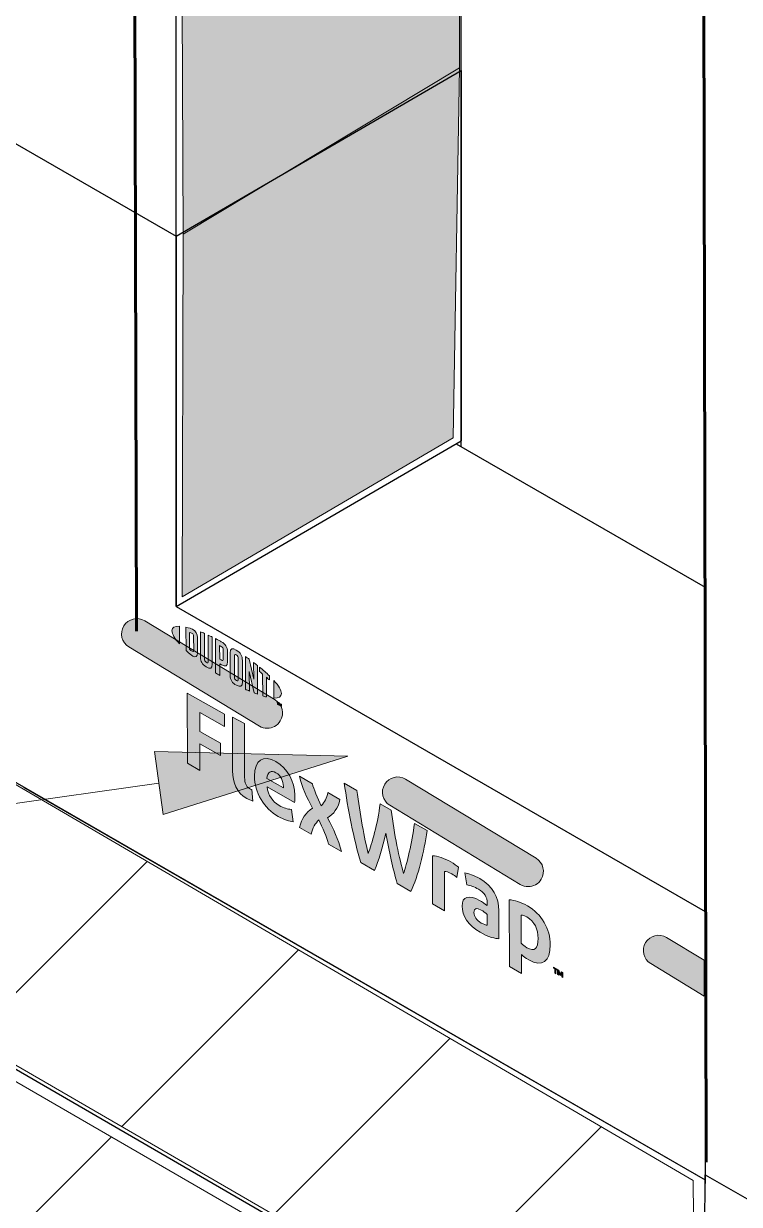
# Model space of a CAD drawing. Extents: x -1392 to 5791, y -3809 to 1722.
# Drawn here: x -782.6 to -740.4, y 1198.5 to 1268.2 of the extents above; entities that cross this region are included whole.
import ezdxf

# ---------------------------------------------------------------- set-up
doc = ezdxf.new("R2010")
doc.units = 0
doc.header["$MEASUREMENT"] = 0
for name, color, linetype, lineweight in [('.ATI-TEXT', 7, 'Continuous', 0), ('G-ANNO-TTLB', 7, 'Continuous', 0), ('Layer 12', 7, 'Continuous', 0), ('TYVEK', 7, 'Continuous', 0)]:
    doc.layers.add(name, color=color, linetype=linetype, lineweight=lineweight)
pattern_1 = [(45, (0, 0), (-7.07107, 7.07107), [])]

# ---------------------------------------------------------------- blocks, each defined once
blk = doc.blocks.new('Block_61')
at = {"layer": '.ATI-TEXT', "true_color": 0x000000, "transparency": 33554687}
h = blk.add_hatch(color=18, dxfattribs=at)
h.dxf.hatch_style = 2
h.paths.add_polyline_path([(-774.895, 1225.213), (-763.493, 1224.943), (-774.366, 1221.5)])
at = {"layer": '.ATI-TEXT', "color": 18, "lineweight": 0, "true_color": 0x000000}
blk.add_line((-774.63, 1223.356), (-903.537, 1204.991), dxfattribs=at)
at = {"layer": '.ATI-TEXT'}
blk.add_lwpolyline([(-774.895, 1225.213), (-763.493, 1224.943), (-774.366, 1221.5), (-774.366, 1221.5)], close=True, dxfattribs=at)
blk = doc.blocks.new('Block_434')
at = {"layer": 'TYVEK', "true_color": 0x003b71, "transparency": 33554687}
h = blk.add_hatch(color=156, dxfattribs=at)
h.dxf.hatch_style = 2
edge = h.paths.add_edge_path()
edge.add_spline(control_points=[(-772.944, 1224.529), (-772.944, 1224.529), (-772.954, 1228.669), (-772.954, 1228.669), (-772.954, 1228.669), (-770.768, 1227.415), (-770.768, 1227.415), (-770.768, 1227.415), (-770.766, 1226.693), (-770.766, 1226.693), (-770.766, 1226.693), (-772.218, 1227.526), (-772.218, 1227.526), (-772.218, 1227.526), (-772.216, 1226.403), (-772.216, 1226.403), (-772.216, 1226.403), (-770.995, 1225.702), (-770.995, 1225.702), (-770.995, 1225.702), (-770.993, 1224.98), (-770.993, 1224.98), (-770.993, 1224.98), (-772.214, 1225.681), (-772.214, 1225.681), (-772.214, 1225.681), (-772.21, 1224.107), (-772.21, 1224.107), (-772.21, 1224.107), (-772.944, 1224.529), (-772.944, 1224.529)], knot_values=[0, 0, 0, 0, 1, 1, 1, 2, 2, 2, 3, 3, 3, 4, 4, 4, 5, 5, 5, 6, 6, 6, 7, 7, 7, 8, 8, 8, 9, 9, 9, 10, 10, 10, 10], degree=3, periodic=0)
h = blk.add_hatch(color=156, dxfattribs=at)
h.dxf.hatch_style = 2
edge = h.paths.add_edge_path()
edge.add_spline(control_points=[(-769.571, 1223.685), (-769.57, 1223.365), (-769.498, 1223.153), (-769.292, 1223.035), (-769.241, 1223.005), (-769.19, 1222.982), (-769.144, 1222.967), (-769.144, 1222.967), (-769.091, 1222.293), (-769.091, 1222.293), (-769.188, 1222.325), (-769.347, 1222.393), (-769.45, 1222.452), (-770.04, 1222.791), (-770.277, 1223.37), (-770.279, 1224.08), (-770.279, 1224.08), (-770.286, 1227.238), (-770.286, 1227.238), (-770.286, 1227.238), (-769.578, 1226.879), (-769.578, 1226.879), (-769.578, 1226.879), (-769.571, 1223.685), (-769.571, 1223.685)], knot_values=[0, 0, 0, 0, 1, 1, 1, 2, 2, 2, 3, 3, 3, 4, 4, 4, 5, 5, 5, 6, 6, 6, 7, 7, 7, 8, 8, 8, 8], degree=3, periodic=0)
h = blk.add_hatch(color=156, dxfattribs=at)
h.dxf.hatch_style = 2
edge = h.paths.add_edge_path()
edge.add_spline(control_points=[(-768.259, 1223.635), (-768.259, 1223.635), (-767.284, 1223.075), (-767.284, 1223.075), (-767.284, 1223.075), (-767.285, 1223.146), (-767.285, 1223.146), (-767.285, 1223.478), (-767.44, 1223.808), (-767.722, 1223.97), (-768.02, 1224.141), (-768.214, 1224.011), (-768.259, 1223.635)], knot_values=[0, 0, 0, 0, 1, 1, 1, 2, 2, 2, 3, 3, 3, 4, 4, 4, 4], degree=3, periodic=0)
edge = h.paths.add_edge_path()
edge.add_spline(control_points=[(-766.701, 1221.074), (-766.926, 1221.086), (-767.259, 1221.194), (-767.598, 1221.389), (-768.424, 1221.863), (-768.99, 1222.79), (-768.992, 1223.772), (-768.994, 1224.713), (-768.478, 1225.054), (-767.724, 1224.621), (-767.052, 1224.235), (-766.609, 1223.432), (-766.607, 1222.639), (-766.607, 1222.462), (-766.616, 1222.314), (-766.626, 1222.201), (-766.626, 1222.201), (-768.248, 1223.132), (-768.248, 1223.132), (-768.18, 1222.621), (-767.938, 1222.269), (-767.528, 1222.034), (-767.276, 1221.889), (-767.035, 1221.816), (-766.815, 1221.796), (-766.815, 1221.796), (-766.701, 1221.074), (-766.701, 1221.074)], knot_values=[0, 0, 0, 0, 1, 1, 1, 2, 2, 2, 3, 3, 3, 4, 4, 4, 5, 5, 5, 6, 6, 6, 7, 7, 7, 8, 8, 8, 9, 9, 9, 9], degree=3, periodic=0)
h = blk.add_hatch(color=156, dxfattribs=at)
h.dxf.hatch_style = 2
edge = h.paths.add_edge_path()
edge.add_spline(control_points=[(-765.56, 1221.873), (-765.905, 1222.508), (-766.178, 1223.072), (-766.338, 1223.755), (-766.338, 1223.755), (-765.574, 1223.316), (-765.574, 1223.316), (-765.507, 1223.012), (-765.28, 1222.48), (-765.053, 1222.013), (-764.864, 1222.229), (-764.701, 1222.484), (-764.666, 1222.795), (-764.666, 1222.795), (-763.948, 1222.382), (-763.948, 1222.382), (-764.08, 1221.844), (-764.304, 1221.542), (-764.688, 1221.307), (-764.317, 1220.616), (-764.065, 1220.057), (-763.853, 1219.31), (-763.853, 1219.31), (-764.617, 1219.748), (-764.617, 1219.748), (-764.726, 1220.142), (-764.984, 1220.732), (-765.2, 1221.181), (-765.394, 1220.968), (-765.578, 1220.719), (-765.649, 1220.34), (-765.649, 1220.34), (-766.336, 1220.735), (-766.336, 1220.735), (-766.209, 1221.277), (-765.969, 1221.611), (-765.56, 1221.873)], knot_values=[0, 0, 0, 0, 1, 1, 1, 2, 2, 2, 3, 3, 3, 4, 4, 4, 5, 5, 5, 6, 6, 6, 7, 7, 7, 8, 8, 8, 9, 9, 9, 10, 10, 10, 11, 11, 11, 12, 12, 12, 12], degree=3, periodic=0)
h = blk.add_hatch(color=156, dxfattribs=at)
h.dxf.hatch_style = 2
edge = h.paths.add_edge_path()
edge.add_spline(control_points=[(-759.559, 1220.979), (-759.559, 1220.979), (-758.81, 1220.549), (-758.81, 1220.549), (-759.001, 1219.283), (-759.336, 1217.851), (-759.769, 1216.965), (-759.769, 1216.965), (-760.575, 1217.428), (-760.575, 1217.428), (-760.828, 1218.311), (-761.056, 1219.31), (-761.248, 1220.39), (-761.441, 1219.531), (-761.659, 1218.788), (-761.914, 1218.196), (-761.914, 1218.196), (-762.719, 1218.659), (-762.719, 1218.659), (-763.132, 1220.03), (-763.501, 1221.866), (-763.694, 1223.353), (-763.694, 1223.353), (-762.95, 1222.926), (-762.95, 1222.926), (-762.788, 1221.587), (-762.497, 1220.02), (-762.285, 1219.207), (-762.066, 1219.772), (-761.726, 1220.936), (-761.58, 1222.14), (-761.58, 1222.14), (-760.923, 1221.763), (-760.923, 1221.763), (-760.766, 1220.385), (-760.43, 1218.833), (-760.202, 1218.011), (-759.999, 1218.585), (-759.71, 1219.82), (-759.559, 1220.979)], knot_values=[0, 0, 0, 0, 1, 1, 1, 2, 2, 2, 3, 3, 3, 4, 4, 4, 5, 5, 5, 6, 6, 6, 7, 7, 7, 8, 8, 8, 9, 9, 9, 10, 10, 10, 11, 11, 11, 12, 12, 12, 13, 13, 13, 13], degree=3, periodic=0)
h = blk.add_hatch(color=156, dxfattribs=at)
h.dxf.hatch_style = 2
edge = h.paths.add_edge_path()
edge.add_spline(control_points=[(-757.417, 1218.704), (-757.232, 1218.598), (-757.058, 1218.474), (-756.955, 1218.386), (-756.955, 1218.386), (-757.056, 1217.776), (-757.056, 1217.776), (-757.143, 1217.862), (-757.251, 1217.935), (-757.359, 1217.997), (-757.549, 1218.106), (-757.677, 1218.138), (-757.785, 1218.141), (-757.785, 1218.141), (-757.779, 1215.822), (-757.779, 1215.822), (-757.779, 1215.822), (-758.487, 1216.229), (-758.487, 1216.229), (-758.487, 1216.229), (-758.494, 1219.062), (-758.494, 1219.062), (-758.217, 1219.063), (-757.786, 1218.916), (-757.417, 1218.704)], knot_values=[0, 0, 0, 0, 1, 1, 1, 2, 2, 2, 3, 3, 3, 4, 4, 4, 5, 5, 5, 6, 6, 6, 7, 7, 7, 8, 8, 8, 8], degree=3, periodic=0)
h = blk.add_hatch(color=156, dxfattribs=at)
h.dxf.hatch_style = 2
edge = h.paths.add_edge_path()
edge.add_spline(control_points=[(-755.261, 1214.974), (-755.261, 1214.974), (-755.263, 1215.607), (-755.263, 1215.607), (-755.381, 1215.704), (-755.504, 1215.792), (-755.627, 1215.863), (-755.863, 1215.999), (-756.048, 1215.998), (-756.047, 1215.72), (-756.046, 1215.472), (-755.892, 1215.253), (-755.62, 1215.097), (-755.466, 1215.009), (-755.338, 1214.97), (-755.261, 1214.974)], knot_values=[0, 0, 0, 0, 1, 1, 1, 2, 2, 2, 3, 3, 3, 4, 4, 4, 5, 5, 5, 5], degree=3, periodic=0)
edge = h.paths.add_edge_path()
edge.add_spline(control_points=[(-755.691, 1214.553), (-756.393, 1214.956), (-756.748, 1215.556), (-756.75, 1216.088), (-756.751, 1216.674), (-756.336, 1216.778), (-755.721, 1216.431), (-755.577, 1216.348), (-755.392, 1216.219), (-755.264, 1216.121), (-755.264, 1216.121), (-755.265, 1216.263), (-755.265, 1216.263), (-755.265, 1216.624), (-755.445, 1216.899), (-755.789, 1217.096), (-756.015, 1217.226), (-756.256, 1217.323), (-756.466, 1217.343), (-756.466, 1217.343), (-756.596, 1218.055), (-756.596, 1218.055), (-756.375, 1218.035), (-756.022, 1217.903), (-755.709, 1217.723), (-754.955, 1217.29), (-754.579, 1216.614), (-754.577, 1215.815), (-754.577, 1215.815), (-754.573, 1214.171), (-754.573, 1214.171), (-754.783, 1214.167), (-755.178, 1214.258), (-755.691, 1214.553)], knot_values=[0, 0, 0, 0, 1, 1, 1, 2, 2, 2, 3, 3, 3, 4, 4, 4, 5, 5, 5, 6, 6, 6, 7, 7, 7, 8, 8, 8, 9, 9, 9, 10, 10, 10, 11, 11, 11, 11], degree=3, periodic=0)
h = blk.add_hatch(color=156, dxfattribs=at)
h.dxf.hatch_style = 2
edge = h.paths.add_edge_path()
edge.add_spline(control_points=[(-752.927, 1213.64), (-752.476, 1213.38), (-752.266, 1213.579), (-752.268, 1214.188), (-752.269, 1214.721), (-752.465, 1215.188), (-752.932, 1215.456), (-753.06, 1215.529), (-753.152, 1215.553), (-753.26, 1215.567), (-753.26, 1215.567), (-753.256, 1213.911), (-753.256, 1213.911), (-753.158, 1213.808), (-753.076, 1213.725), (-752.927, 1213.64)], knot_values=[0, 0, 0, 0, 1, 1, 1, 2, 2, 2, 3, 3, 3, 4, 4, 4, 5, 5, 5, 5], degree=3, periodic=0)
edge = h.paths.add_edge_path()
edge.add_spline(control_points=[(-752.823, 1212.918), (-753.002, 1213.021), (-753.126, 1213.115), (-753.254, 1213.242), (-753.254, 1213.242), (-753.251, 1212.118), (-753.251, 1212.118), (-753.251, 1212.118), (-753.954, 1212.522), (-753.954, 1212.522), (-753.954, 1212.522), (-753.964, 1216.468), (-753.964, 1216.468), (-753.672, 1216.453), (-753.262, 1216.318), (-752.897, 1216.109), (-752.056, 1215.626), (-751.552, 1214.746), (-751.549, 1213.8), (-751.547, 1212.83), (-752.023, 1212.459), (-752.823, 1212.918)], knot_values=[0, 0, 0, 0, 1, 1, 1, 2, 2, 2, 3, 3, 3, 4, 4, 4, 5, 5, 5, 6, 6, 6, 7, 7, 7, 7], degree=3, periodic=0)
h = blk.add_hatch(color=156, dxfattribs=at)
h.dxf.hatch_style = 2
edge = h.paths.add_edge_path()
edge.add_spline(control_points=[(-751.041, 1212.313), (-751.015, 1212.226), (-750.99, 1212.159), (-750.959, 1212.088), (-750.929, 1212.124), (-750.908, 1212.164), (-750.883, 1212.222), (-750.883, 1212.222), (-750.809, 1212.179), (-750.809, 1212.179), (-750.809, 1212.179), (-750.808, 1211.874), (-750.808, 1211.874), (-750.808, 1211.874), (-750.872, 1211.911), (-750.872, 1211.911), (-750.872, 1211.911), (-750.873, 1212.052), (-750.873, 1212.052), (-750.873, 1212.052), (-750.87, 1212.097), (-750.87, 1212.097), (-750.89, 1212.063), (-750.915, 1212.029), (-750.936, 1212.003), (-750.936, 1212.003), (-750.985, 1212.031), (-750.985, 1212.031), (-751.008, 1212.083), (-751.032, 1212.147), (-751.054, 1212.206), (-751.054, 1212.206), (-751.051, 1212.154), (-751.051, 1212.154), (-751.051, 1212.154), (-751.05, 1212.013), (-751.05, 1212.013), (-751.05, 1212.013), (-751.114, 1212.05), (-751.114, 1212.05), (-751.114, 1212.05), (-751.115, 1212.355), (-751.115, 1212.355), (-751.115, 1212.355), (-751.041, 1212.313), (-751.041, 1212.313)], knot_values=[0, 0, 0, 0, 1, 1, 1, 2, 2, 2, 3, 3, 3, 4, 4, 4, 5, 5, 5, 6, 6, 6, 7, 7, 7, 8, 8, 8, 9, 9, 9, 10, 10, 10, 11, 11, 11, 12, 12, 12, 13, 13, 13, 14, 14, 14, 15, 15, 15, 15], degree=3, periodic=0)
edge = h.paths.add_edge_path()
edge.add_spline(control_points=[(-751.287, 1212.387), (-751.287, 1212.387), (-751.359, 1212.428), (-751.359, 1212.428), (-751.359, 1212.428), (-751.359, 1212.495), (-751.359, 1212.495), (-751.359, 1212.495), (-751.145, 1212.372), (-751.145, 1212.372), (-751.145, 1212.372), (-751.144, 1212.305), (-751.144, 1212.305), (-751.144, 1212.305), (-751.216, 1212.346), (-751.216, 1212.346), (-751.216, 1212.346), (-751.215, 1212.107), (-751.215, 1212.107), (-751.215, 1212.107), (-751.287, 1212.149), (-751.287, 1212.149), (-751.287, 1212.149), (-751.287, 1212.387), (-751.287, 1212.387)], knot_values=[0, 0, 0, 0, 1, 1, 1, 2, 2, 2, 3, 3, 3, 4, 4, 4, 5, 5, 5, 6, 6, 6, 7, 7, 7, 8, 8, 8, 8], degree=3, periodic=0)
at = {"layer": 'TYVEK'}
for points, knots in [([(-772.944, 1224.529), (-772.944, 1224.529), (-772.954, 1228.669), (-772.954, 1228.669), (-772.954, 1228.669), (-770.768, 1227.415), (-770.768, 1227.415), (-770.768, 1227.415), (-770.766, 1226.693), (-770.766, 1226.693), (-770.766, 1226.693), (-772.218, 1227.526), (-772.218, 1227.526), (-772.218, 1227.526), (-772.216, 1226.403), (-772.216, 1226.403), (-772.216, 1226.403), (-770.995, 1225.702), (-770.995, 1225.702), (-770.995, 1225.702), (-770.993, 1224.98), (-770.993, 1224.98), (-770.993, 1224.98), (-772.214, 1225.681), (-772.214, 1225.681), (-772.214, 1225.681), (-772.21, 1224.107), (-772.21, 1224.107), (-772.21, 1224.107), (-772.944, 1224.529), (-772.944, 1224.529)], [0, 0, 0, 0, 1, 1, 1, 2, 2, 2, 3, 3, 3, 4, 4, 4, 5, 5, 5, 6, 6, 6, 7, 7, 7, 8, 8, 8, 9, 9, 9, 10, 10, 10, 10]), ([(-769.571, 1223.685), (-769.57, 1223.365), (-769.498, 1223.153), (-769.292, 1223.035), (-769.241, 1223.005), (-769.19, 1222.982), (-769.144, 1222.967), (-769.144, 1222.967), (-769.091, 1222.293), (-769.091, 1222.293), (-769.188, 1222.325), (-769.347, 1222.393), (-769.45, 1222.452), (-770.04, 1222.791), (-770.277, 1223.37), (-770.279, 1224.08), (-770.279, 1224.08), (-770.286, 1227.238), (-770.286, 1227.238), (-770.286, 1227.238), (-769.578, 1226.879), (-769.578, 1226.879), (-769.578, 1226.879), (-769.571, 1223.685), (-769.571, 1223.685)], [0, 0, 0, 0, 1, 1, 1, 2, 2, 2, 3, 3, 3, 4, 4, 4, 5, 5, 5, 6, 6, 6, 7, 7, 7, 8, 8, 8, 8]), ([(-766.701, 1221.074), (-766.926, 1221.086), (-767.259, 1221.194), (-767.598, 1221.389), (-768.424, 1221.863), (-768.99, 1222.79), (-768.992, 1223.772), (-768.994, 1224.713), (-768.478, 1225.054), (-767.724, 1224.621), (-767.052, 1224.235), (-766.609, 1223.432), (-766.607, 1222.639), (-766.607, 1222.462), (-766.616, 1222.314), (-766.626, 1222.201), (-766.626, 1222.201), (-768.248, 1223.132), (-768.248, 1223.132), (-768.18, 1222.621), (-767.938, 1222.269), (-767.528, 1222.034), (-767.276, 1221.889), (-767.035, 1221.816), (-766.815, 1221.796), (-766.815, 1221.796), (-766.701, 1221.074), (-766.701, 1221.074)], [0, 0, 0, 0, 1, 1, 1, 2, 2, 2, 3, 3, 3, 4, 4, 4, 5, 5, 5, 6, 6, 6, 7, 7, 7, 8, 8, 8, 9, 9, 9, 9]), ([(-768.259, 1223.635), (-768.259, 1223.635), (-767.284, 1223.075), (-767.284, 1223.075), (-767.284, 1223.075), (-767.285, 1223.146), (-767.285, 1223.146), (-767.285, 1223.478), (-767.44, 1223.808), (-767.722, 1223.97), (-768.02, 1224.141), (-768.214, 1224.011), (-768.259, 1223.635)], [0, 0, 0, 0, 1, 1, 1, 2, 2, 2, 3, 3, 3, 4, 4, 4, 4]), ([(-765.56, 1221.873), (-765.905, 1222.508), (-766.178, 1223.072), (-766.338, 1223.755), (-766.338, 1223.755), (-765.574, 1223.316), (-765.574, 1223.316), (-765.507, 1223.012), (-765.28, 1222.48), (-765.053, 1222.013), (-764.864, 1222.229), (-764.701, 1222.484), (-764.666, 1222.795), (-764.666, 1222.795), (-763.948, 1222.382), (-763.948, 1222.382), (-764.08, 1221.844), (-764.304, 1221.542), (-764.688, 1221.307), (-764.317, 1220.616), (-764.065, 1220.057), (-763.853, 1219.31), (-763.853, 1219.31), (-764.617, 1219.748), (-764.617, 1219.748), (-764.726, 1220.142), (-764.984, 1220.732), (-765.2, 1221.181), (-765.394, 1220.968), (-765.578, 1220.719), (-765.649, 1220.34), (-765.649, 1220.34), (-766.336, 1220.735), (-766.336, 1220.735), (-766.209, 1221.277), (-765.969, 1221.611), (-765.56, 1221.873)], [0, 0, 0, 0, 1, 1, 1, 2, 2, 2, 3, 3, 3, 4, 4, 4, 5, 5, 5, 6, 6, 6, 7, 7, 7, 8, 8, 8, 9, 9, 9, 10, 10, 10, 11, 11, 11, 12, 12, 12, 12]), ([(-759.559, 1220.979), (-759.559, 1220.979), (-758.81, 1220.549), (-758.81, 1220.549), (-759.001, 1219.283), (-759.336, 1217.851), (-759.769, 1216.965), (-759.769, 1216.965), (-760.575, 1217.428), (-760.575, 1217.428), (-760.828, 1218.311), (-761.056, 1219.31), (-761.248, 1220.39), (-761.441, 1219.531), (-761.659, 1218.788), (-761.914, 1218.196), (-761.914, 1218.196), (-762.719, 1218.659), (-762.719, 1218.659), (-763.132, 1220.03), (-763.501, 1221.866), (-763.694, 1223.353), (-763.694, 1223.353), (-762.95, 1222.926), (-762.95, 1222.926), (-762.788, 1221.587), (-762.497, 1220.02), (-762.285, 1219.207), (-762.066, 1219.772), (-761.726, 1220.936), (-761.58, 1222.14), (-761.58, 1222.14), (-760.923, 1221.763), (-760.923, 1221.763), (-760.766, 1220.385), (-760.43, 1218.833), (-760.202, 1218.011), (-759.999, 1218.585), (-759.71, 1219.82), (-759.559, 1220.979)], [0, 0, 0, 0, 1, 1, 1, 2, 2, 2, 3, 3, 3, 4, 4, 4, 5, 5, 5, 6, 6, 6, 7, 7, 7, 8, 8, 8, 9, 9, 9, 10, 10, 10, 11, 11, 11, 12, 12, 12, 13, 13, 13, 13]), ([(-757.417, 1218.704), (-757.232, 1218.598), (-757.058, 1218.474), (-756.955, 1218.386), (-756.955, 1218.386), (-757.056, 1217.776), (-757.056, 1217.776), (-757.143, 1217.862), (-757.251, 1217.935), (-757.359, 1217.997), (-757.549, 1218.106), (-757.677, 1218.138), (-757.785, 1218.141), (-757.785, 1218.141), (-757.779, 1215.822), (-757.779, 1215.822), (-757.779, 1215.822), (-758.487, 1216.229), (-758.487, 1216.229), (-758.487, 1216.229), (-758.494, 1219.062), (-758.494, 1219.062), (-758.217, 1219.063), (-757.786, 1218.916), (-757.417, 1218.704)], [0, 0, 0, 0, 1, 1, 1, 2, 2, 2, 3, 3, 3, 4, 4, 4, 5, 5, 5, 6, 6, 6, 7, 7, 7, 8, 8, 8, 8]), ([(-755.691, 1214.553), (-756.393, 1214.956), (-756.748, 1215.556), (-756.75, 1216.088), (-756.751, 1216.674), (-756.336, 1216.778), (-755.721, 1216.431), (-755.577, 1216.348), (-755.392, 1216.219), (-755.264, 1216.121), (-755.264, 1216.121), (-755.265, 1216.263), (-755.265, 1216.263), (-755.265, 1216.624), (-755.445, 1216.899), (-755.789, 1217.096), (-756.015, 1217.226), (-756.256, 1217.323), (-756.466, 1217.343), (-756.466, 1217.343), (-756.596, 1218.055), (-756.596, 1218.055), (-756.375, 1218.035), (-756.022, 1217.903), (-755.709, 1217.723), (-754.955, 1217.29), (-754.579, 1216.614), (-754.577, 1215.815), (-754.577, 1215.815), (-754.573, 1214.171), (-754.573, 1214.171), (-754.783, 1214.167), (-755.178, 1214.258), (-755.691, 1214.553)], [0, 0, 0, 0, 1, 1, 1, 2, 2, 2, 3, 3, 3, 4, 4, 4, 5, 5, 5, 6, 6, 6, 7, 7, 7, 8, 8, 8, 9, 9, 9, 10, 10, 10, 11, 11, 11, 11]), ([(-752.823, 1212.918), (-753.002, 1213.021), (-753.126, 1213.115), (-753.254, 1213.242), (-753.254, 1213.242), (-753.251, 1212.118), (-753.251, 1212.118), (-753.251, 1212.118), (-753.954, 1212.522), (-753.954, 1212.522), (-753.954, 1212.522), (-753.964, 1216.468), (-753.964, 1216.468), (-753.672, 1216.453), (-753.262, 1216.318), (-752.897, 1216.109), (-752.056, 1215.626), (-751.552, 1214.746), (-751.549, 1213.8), (-751.547, 1212.83), (-752.023, 1212.459), (-752.823, 1212.918)], [0, 0, 0, 0, 1, 1, 1, 2, 2, 2, 3, 3, 3, 4, 4, 4, 5, 5, 5, 6, 6, 6, 7, 7, 7, 7]), ([(-755.261, 1214.974), (-755.261, 1214.974), (-755.263, 1215.607), (-755.263, 1215.607), (-755.381, 1215.704), (-755.504, 1215.792), (-755.627, 1215.863), (-755.863, 1215.999), (-756.048, 1215.998), (-756.047, 1215.72), (-756.046, 1215.472), (-755.892, 1215.253), (-755.62, 1215.097), (-755.466, 1215.009), (-755.338, 1214.97), (-755.261, 1214.974)], [0, 0, 0, 0, 1, 1, 1, 2, 2, 2, 3, 3, 3, 4, 4, 4, 5, 5, 5, 5]), ([(-752.927, 1213.64), (-752.476, 1213.38), (-752.266, 1213.579), (-752.268, 1214.188), (-752.269, 1214.721), (-752.465, 1215.188), (-752.932, 1215.456), (-753.06, 1215.529), (-753.152, 1215.553), (-753.26, 1215.567), (-753.26, 1215.567), (-753.256, 1213.911), (-753.256, 1213.911), (-753.158, 1213.808), (-753.076, 1213.725), (-752.927, 1213.64)], [0, 0, 0, 0, 1, 1, 1, 2, 2, 2, 3, 3, 3, 4, 4, 4, 5, 5, 5, 5]), ([(-751.287, 1212.387), (-751.287, 1212.387), (-751.359, 1212.428), (-751.359, 1212.428), (-751.359, 1212.428), (-751.359, 1212.495), (-751.359, 1212.495), (-751.359, 1212.495), (-751.145, 1212.372), (-751.145, 1212.372), (-751.145, 1212.372), (-751.144, 1212.305), (-751.144, 1212.305), (-751.144, 1212.305), (-751.216, 1212.346), (-751.216, 1212.346), (-751.216, 1212.346), (-751.215, 1212.107), (-751.215, 1212.107), (-751.215, 1212.107), (-751.287, 1212.149), (-751.287, 1212.149), (-751.287, 1212.149), (-751.287, 1212.387), (-751.287, 1212.387)], [0, 0, 0, 0, 1, 1, 1, 2, 2, 2, 3, 3, 3, 4, 4, 4, 5, 5, 5, 6, 6, 6, 7, 7, 7, 8, 8, 8, 8]), ([(-751.041, 1212.313), (-751.015, 1212.226), (-750.99, 1212.159), (-750.959, 1212.088), (-750.929, 1212.124), (-750.908, 1212.164), (-750.883, 1212.222), (-750.883, 1212.222), (-750.809, 1212.179), (-750.809, 1212.179), (-750.809, 1212.179), (-750.808, 1211.874), (-750.808, 1211.874), (-750.808, 1211.874), (-750.872, 1211.911), (-750.872, 1211.911), (-750.872, 1211.911), (-750.873, 1212.052), (-750.873, 1212.052), (-750.873, 1212.052), (-750.87, 1212.097), (-750.87, 1212.097), (-750.89, 1212.063), (-750.915, 1212.029), (-750.936, 1212.003), (-750.936, 1212.003), (-750.985, 1212.031), (-750.985, 1212.031), (-751.008, 1212.083), (-751.032, 1212.147), (-751.054, 1212.206), (-751.054, 1212.206), (-751.051, 1212.154), (-751.051, 1212.154), (-751.051, 1212.154), (-751.05, 1212.013), (-751.05, 1212.013), (-751.05, 1212.013), (-751.114, 1212.05), (-751.114, 1212.05), (-751.114, 1212.05), (-751.115, 1212.355), (-751.115, 1212.355), (-751.115, 1212.355), (-751.041, 1212.313), (-751.041, 1212.313)], [0, 0, 0, 0, 1, 1, 1, 2, 2, 2, 3, 3, 3, 4, 4, 4, 5, 5, 5, 6, 6, 6, 7, 7, 7, 8, 8, 8, 9, 9, 9, 10, 10, 10, 11, 11, 11, 12, 12, 12, 13, 13, 13, 14, 14, 14, 15, 15, 15, 15])]:
    blk.add_open_spline(points, degree=3, knots=knots, dxfattribs=at)
blk = doc.blocks.new('Block_435')
at = {"layer": 'TYVEK', "true_color": 0x003b71, "transparency": 33554687}
h = blk.add_hatch(color=156, dxfattribs=at)
h.dxf.hatch_style = 2
edge = h.paths.add_edge_path()
edge.add_spline(control_points=[(-773.856, 1232.348), (-773.856, 1232.157), (-773.695, 1231.887), (-773.415, 1231.573), (-773.415, 1231.573), (-773.417, 1232.613), (-773.417, 1232.613), (-773.697, 1232.622), (-773.857, 1232.536), (-773.856, 1232.348)], knot_values=[0, 0, 0, 0, 1, 1, 1, 2, 2, 2, 3, 3, 3, 3], degree=3, periodic=0)
h = blk.add_hatch(color=156, dxfattribs=at)
h.dxf.hatch_style = 2
edge = h.paths.add_edge_path()
edge.add_spline(control_points=[(-772.575, 1231.188), (-772.575, 1231.108), (-772.616, 1231.105), (-772.666, 1231.134), (-772.704, 1231.156), (-772.764, 1231.207), (-772.813, 1231.25), (-772.813, 1231.25), (-772.815, 1232.244), (-772.815, 1232.244), (-772.767, 1232.231), (-772.707, 1232.213), (-772.668, 1232.19), (-772.619, 1232.162), (-772.577, 1232.112), (-772.577, 1232.032), (-772.577, 1232.032), (-772.575, 1231.188), (-772.575, 1231.188)], knot_values=[0, 0, 0, 0, 1, 1, 1, 2, 2, 2, 3, 3, 3, 4, 4, 4, 5, 5, 5, 6, 6, 6, 6], degree=3, periodic=0)
edge = h.paths.add_edge_path()
edge.add_spline(control_points=[(-772.636, 1232.432), (-772.715, 1232.476), (-772.827, 1232.515), (-773.031, 1232.559), (-773.031, 1232.559), (-773.027, 1231.181), (-773.027, 1231.181), (-772.848, 1231.016), (-772.711, 1230.9), (-772.633, 1230.855), (-772.453, 1230.752), (-772.351, 1230.821), (-772.352, 1231.024), (-772.352, 1231.024), (-772.354, 1231.939), (-772.354, 1231.939), (-772.355, 1232.143), (-772.456, 1232.328), (-772.636, 1232.432)], knot_values=[0, 0, 0, 0, 1, 1, 1, 2, 2, 2, 3, 3, 3, 4, 4, 4, 5, 5, 5, 6, 6, 6, 6], degree=3, periodic=0)
h = blk.add_hatch(color=156, dxfattribs=at)
h.dxf.hatch_style = 2
edge = h.paths.add_edge_path()
edge.add_spline(control_points=[(-771.724, 1230.538), (-771.724, 1230.458), (-771.748, 1230.422), (-771.834, 1230.483), (-771.919, 1230.544), (-771.942, 1230.598), (-771.942, 1230.693), (-771.942, 1230.693), (-771.946, 1232.192), (-771.946, 1232.192), (-772.002, 1232.217), (-772.127, 1232.269), (-772.181, 1232.291), (-772.181, 1232.291), (-772.177, 1230.775), (-772.177, 1230.775), (-772.177, 1230.533), (-772.075, 1230.38), (-771.833, 1230.21), (-771.613, 1230.054), (-771.478, 1230.105), (-771.478, 1230.373), (-771.478, 1230.373), (-771.482, 1231.976), (-771.482, 1231.976), (-771.528, 1231.999), (-771.679, 1232.071), (-771.728, 1232.093), (-771.728, 1232.093), (-771.724, 1230.538), (-771.724, 1230.538)], knot_values=[0, 0, 0, 0, 1, 1, 1, 2, 2, 2, 3, 3, 3, 4, 4, 4, 5, 5, 5, 6, 6, 6, 7, 7, 7, 8, 8, 8, 9, 9, 9, 10, 10, 10, 10], degree=3, periodic=0)
h = blk.add_hatch(color=156, dxfattribs=at)
h.dxf.hatch_style = 2
edge = h.paths.add_edge_path()
edge.add_spline(control_points=[(-770.829, 1230.682), (-770.829, 1230.596), (-770.856, 1230.567), (-770.955, 1230.624), (-770.955, 1230.624), (-771.042, 1230.673), (-771.042, 1230.673), (-771.042, 1230.673), (-771.044, 1231.469), (-771.044, 1231.469), (-771.005, 1231.45), (-770.985, 1231.439), (-770.962, 1231.425), (-770.854, 1231.363), (-770.831, 1231.303), (-770.831, 1231.215), (-770.831, 1231.215), (-770.829, 1230.682), (-770.829, 1230.682)], knot_values=[0, 0, 0, 0, 1, 1, 1, 2, 2, 2, 3, 3, 3, 4, 4, 4, 5, 5, 5, 6, 6, 6, 6], degree=3, periodic=0)
edge = h.paths.add_edge_path()
edge.add_spline(control_points=[(-770.948, 1231.699), (-770.991, 1231.723), (-771.147, 1231.807), (-771.29, 1231.879), (-771.29, 1231.879), (-771.285, 1229.861), (-771.285, 1229.861), (-771.237, 1229.83), (-771.109, 1229.749), (-771.039, 1229.707), (-771.039, 1229.707), (-771.041, 1230.392), (-771.041, 1230.392), (-771.041, 1230.392), (-770.945, 1230.337), (-770.945, 1230.337), (-770.687, 1230.19), (-770.58, 1230.262), (-770.581, 1230.519), (-770.581, 1230.519), (-770.582, 1231.113), (-770.582, 1231.113), (-770.583, 1231.364), (-770.704, 1231.559), (-770.948, 1231.699)], knot_values=[0, 0, 0, 0, 1, 1, 1, 2, 2, 2, 3, 3, 3, 4, 4, 4, 5, 5, 5, 6, 6, 6, 7, 7, 7, 8, 8, 8, 8], degree=3, periodic=0)
h = blk.add_hatch(color=156, dxfattribs=at)
h.dxf.hatch_style = 2
edge = h.paths.add_edge_path()
edge.add_spline(control_points=[(-769.949, 1229.473), (-769.949, 1229.393), (-769.972, 1229.365), (-770.059, 1229.412), (-770.149, 1229.461), (-770.173, 1229.519), (-770.173, 1229.602), (-770.173, 1229.602), (-770.177, 1230.86), (-770.177, 1230.86), (-770.177, 1230.943), (-770.152, 1230.975), (-770.063, 1230.92), (-769.976, 1230.867), (-769.953, 1230.811), (-769.952, 1230.731), (-769.952, 1230.731), (-769.949, 1229.473), (-769.949, 1229.473)], knot_values=[0, 0, 0, 0, 1, 1, 1, 2, 2, 2, 3, 3, 3, 4, 4, 4, 5, 5, 5, 6, 6, 6, 6], degree=3, periodic=0)
edge = h.paths.add_edge_path()
edge.add_spline(control_points=[(-770.064, 1231.202), (-770.291, 1231.346), (-770.427, 1231.308), (-770.426, 1231.042), (-770.426, 1231.042), (-770.423, 1229.722), (-770.423, 1229.722), (-770.422, 1229.441), (-770.299, 1229.255), (-770.058, 1229.129), (-769.823, 1229.005), (-769.7, 1229.038), (-769.701, 1229.337), (-769.701, 1229.337), (-769.704, 1230.597), (-769.704, 1230.597), (-769.705, 1230.881), (-769.816, 1231.046), (-770.064, 1231.202)], knot_values=[0, 0, 0, 0, 1, 1, 1, 2, 2, 2, 3, 3, 3, 4, 4, 4, 5, 5, 5, 6, 6, 6, 6], degree=3, periodic=0)
h = blk.add_hatch(color=156, dxfattribs=at)
h.dxf.hatch_style = 2
edge = h.paths.add_edge_path()
edge.add_spline(control_points=[(-769.02, 1229.48), (-769.02, 1229.48), (-769.295, 1230.663), (-769.295, 1230.663), (-769.369, 1230.717), (-769.459, 1230.78), (-769.528, 1230.827), (-769.528, 1230.827), (-769.523, 1228.89), (-769.523, 1228.89), (-769.475, 1228.868), (-769.351, 1228.813), (-769.287, 1228.785), (-769.287, 1228.785), (-769.309, 1229.938), (-769.309, 1229.938), (-769.309, 1229.938), (-769.018, 1228.675), (-769.018, 1228.675), (-768.956, 1228.651), (-768.867, 1228.618), (-768.808, 1228.597), (-768.808, 1228.597), (-768.812, 1230.299), (-768.812, 1230.299), (-768.874, 1230.348), (-768.985, 1230.434), (-769.039, 1230.474), (-769.039, 1230.474), (-769.02, 1229.48), (-769.02, 1229.48)], knot_values=[0, 0, 0, 0, 1, 1, 1, 2, 2, 2, 3, 3, 3, 4, 4, 4, 5, 5, 5, 6, 6, 6, 7, 7, 7, 8, 8, 8, 9, 9, 9, 10, 10, 10, 10], degree=3, periodic=0)
h = blk.add_hatch(color=156, dxfattribs=at)
h.dxf.hatch_style = 2
edge = h.paths.add_edge_path()
edge.add_spline(control_points=[(-768.69, 1229.931), (-768.629, 1229.884), (-768.569, 1229.835), (-768.51, 1229.787), (-768.51, 1229.787), (-768.507, 1228.499), (-768.507, 1228.499), (-768.453, 1228.483), (-768.354, 1228.456), (-768.287, 1228.44), (-768.287, 1228.44), (-768.29, 1229.6), (-768.29, 1229.6), (-768.226, 1229.544), (-768.166, 1229.49), (-768.111, 1229.44), (-768.111, 1229.44), (-768.111, 1229.689), (-768.111, 1229.689), (-768.285, 1229.859), (-768.472, 1230.023), (-768.69, 1230.201), (-768.69, 1230.201), (-768.69, 1229.931), (-768.69, 1229.931)], knot_values=[0, 0, 0, 0, 1, 1, 1, 2, 2, 2, 3, 3, 3, 4, 4, 4, 5, 5, 5, 6, 6, 6, 7, 7, 7, 8, 8, 8, 8], degree=3, periodic=0)
h = blk.add_hatch(color=156, dxfattribs=at)
h.dxf.hatch_style = 2
edge = h.paths.add_edge_path()
edge.add_spline(control_points=[(-767.405, 1228.644), (-767.405, 1228.453), (-767.565, 1228.367), (-767.844, 1228.375), (-767.844, 1228.375), (-767.847, 1229.415), (-767.847, 1229.415), (-767.566, 1229.102), (-767.405, 1228.833), (-767.405, 1228.644)], knot_values=[0, 0, 0, 0, 1, 1, 1, 2, 2, 2, 3, 3, 3, 3], degree=3, periodic=0)
h = blk.add_hatch(color=156, dxfattribs=at)
h.dxf.hatch_style = 2
edge = h.paths.add_edge_path()
edge.add_spline(control_points=[(-767.534, 1228.093), (-767.534, 1228.093), (-767.508, 1228.078), (-767.508, 1228.078), (-767.508, 1228.078), (-767.468, 1227.985), (-767.468, 1227.985), (-767.468, 1227.985), (-767.429, 1228.033), (-767.429, 1228.033), (-767.429, 1228.033), (-767.404, 1228.018), (-767.404, 1228.018), (-767.404, 1228.018), (-767.403, 1227.868), (-767.403, 1227.868), (-767.403, 1227.868), (-767.427, 1227.882), (-767.427, 1227.882), (-767.427, 1227.882), (-767.427, 1227.989), (-767.427, 1227.989), (-767.427, 1227.989), (-767.467, 1227.94), (-767.467, 1227.94), (-767.467, 1227.94), (-767.47, 1227.942), (-767.47, 1227.942), (-767.47, 1227.942), (-767.51, 1228.036), (-767.51, 1228.036), (-767.51, 1228.036), (-767.51, 1227.93), (-767.51, 1227.93), (-767.51, 1227.93), (-767.534, 1227.944), (-767.534, 1227.944), (-767.534, 1227.944), (-767.534, 1228.093), (-767.534, 1228.093)], knot_values=[0, 0, 0, 0, 1, 1, 1, 2, 2, 2, 3, 3, 3, 4, 4, 4, 5, 5, 5, 6, 6, 6, 7, 7, 7, 8, 8, 8, 9, 9, 9, 10, 10, 10, 11, 11, 11, 12, 12, 12, 13, 13, 13, 13], degree=3, periodic=0)
edge = h.paths.add_edge_path()
edge.add_spline(control_points=[(-767.627, 1228.12), (-767.627, 1228.12), (-767.667, 1228.143), (-767.667, 1228.143), (-767.667, 1228.143), (-767.667, 1228.17), (-767.667, 1228.17), (-767.667, 1228.17), (-767.562, 1228.109), (-767.562, 1228.109), (-767.562, 1228.109), (-767.562, 1228.083), (-767.562, 1228.083), (-767.562, 1228.083), (-767.602, 1228.106), (-767.602, 1228.106), (-767.602, 1228.106), (-767.602, 1227.983), (-767.602, 1227.983), (-767.602, 1227.983), (-767.627, 1227.997), (-767.627, 1227.997), (-767.627, 1227.997), (-767.627, 1228.12), (-767.627, 1228.12)], knot_values=[0, 0, 0, 0, 1, 1, 1, 2, 2, 2, 3, 3, 3, 4, 4, 4, 5, 5, 5, 6, 6, 6, 7, 7, 7, 8, 8, 8, 8], degree=3, periodic=0)
at = {"layer": 'TYVEK'}
for points, knots in [([(-773.856, 1232.348), (-773.856, 1232.157), (-773.695, 1231.887), (-773.415, 1231.573), (-773.415, 1231.573), (-773.417, 1232.613), (-773.417, 1232.613), (-773.697, 1232.622), (-773.857, 1232.536), (-773.856, 1232.348)], [0, 0, 0, 0, 1, 1, 1, 2, 2, 2, 3, 3, 3, 3]), ([(-772.636, 1232.432), (-772.715, 1232.476), (-772.827, 1232.515), (-773.031, 1232.559), (-773.031, 1232.559), (-773.027, 1231.181), (-773.027, 1231.181), (-772.848, 1231.016), (-772.711, 1230.9), (-772.633, 1230.855), (-772.453, 1230.752), (-772.351, 1230.821), (-772.352, 1231.024), (-772.352, 1231.024), (-772.354, 1231.939), (-772.354, 1231.939), (-772.355, 1232.143), (-772.456, 1232.328), (-772.636, 1232.432)], [0, 0, 0, 0, 1, 1, 1, 2, 2, 2, 3, 3, 3, 4, 4, 4, 5, 5, 5, 6, 6, 6, 6]), ([(-772.575, 1231.188), (-772.575, 1231.108), (-772.616, 1231.105), (-772.666, 1231.134), (-772.704, 1231.156), (-772.764, 1231.207), (-772.813, 1231.25), (-772.813, 1231.25), (-772.815, 1232.244), (-772.815, 1232.244), (-772.767, 1232.231), (-772.707, 1232.213), (-772.668, 1232.19), (-772.619, 1232.162), (-772.577, 1232.112), (-772.577, 1232.032), (-772.577, 1232.032), (-772.575, 1231.188), (-772.575, 1231.188)], [0, 0, 0, 0, 1, 1, 1, 2, 2, 2, 3, 3, 3, 4, 4, 4, 5, 5, 5, 6, 6, 6, 6]), ([(-771.724, 1230.538), (-771.724, 1230.458), (-771.748, 1230.422), (-771.834, 1230.483), (-771.919, 1230.544), (-771.942, 1230.598), (-771.942, 1230.693), (-771.942, 1230.693), (-771.946, 1232.192), (-771.946, 1232.192), (-772.002, 1232.217), (-772.127, 1232.269), (-772.181, 1232.291), (-772.181, 1232.291), (-772.177, 1230.775), (-772.177, 1230.775), (-772.177, 1230.533), (-772.075, 1230.38), (-771.833, 1230.21), (-771.613, 1230.054), (-771.478, 1230.105), (-771.478, 1230.373), (-771.478, 1230.373), (-771.482, 1231.976), (-771.482, 1231.976), (-771.528, 1231.999), (-771.679, 1232.071), (-771.728, 1232.093), (-771.728, 1232.093), (-771.724, 1230.538), (-771.724, 1230.538)], [0, 0, 0, 0, 1, 1, 1, 2, 2, 2, 3, 3, 3, 4, 4, 4, 5, 5, 5, 6, 6, 6, 7, 7, 7, 8, 8, 8, 9, 9, 9, 10, 10, 10, 10]), ([(-770.948, 1231.699), (-770.991, 1231.723), (-771.147, 1231.807), (-771.29, 1231.879), (-771.29, 1231.879), (-771.285, 1229.861), (-771.285, 1229.861), (-771.237, 1229.83), (-771.109, 1229.749), (-771.039, 1229.707), (-771.039, 1229.707), (-771.041, 1230.392), (-771.041, 1230.392), (-771.041, 1230.392), (-770.945, 1230.337), (-770.945, 1230.337), (-770.687, 1230.19), (-770.58, 1230.262), (-770.581, 1230.519), (-770.581, 1230.519), (-770.582, 1231.113), (-770.582, 1231.113), (-770.583, 1231.364), (-770.704, 1231.559), (-770.948, 1231.699)], [0, 0, 0, 0, 1, 1, 1, 2, 2, 2, 3, 3, 3, 4, 4, 4, 5, 5, 5, 6, 6, 6, 7, 7, 7, 8, 8, 8, 8]), ([(-770.829, 1230.682), (-770.829, 1230.596), (-770.856, 1230.567), (-770.955, 1230.624), (-770.955, 1230.624), (-771.042, 1230.673), (-771.042, 1230.673), (-771.042, 1230.673), (-771.044, 1231.469), (-771.044, 1231.469), (-771.005, 1231.45), (-770.985, 1231.439), (-770.962, 1231.425), (-770.854, 1231.363), (-770.831, 1231.303), (-770.831, 1231.215), (-770.831, 1231.215), (-770.829, 1230.682), (-770.829, 1230.682)], [0, 0, 0, 0, 1, 1, 1, 2, 2, 2, 3, 3, 3, 4, 4, 4, 5, 5, 5, 6, 6, 6, 6]), ([(-770.064, 1231.202), (-770.291, 1231.346), (-770.427, 1231.308), (-770.426, 1231.042), (-770.426, 1231.042), (-770.423, 1229.722), (-770.423, 1229.722), (-770.422, 1229.441), (-770.299, 1229.255), (-770.058, 1229.129), (-769.823, 1229.005), (-769.7, 1229.038), (-769.701, 1229.337), (-769.701, 1229.337), (-769.704, 1230.597), (-769.704, 1230.597), (-769.705, 1230.881), (-769.816, 1231.046), (-770.064, 1231.202)], [0, 0, 0, 0, 1, 1, 1, 2, 2, 2, 3, 3, 3, 4, 4, 4, 5, 5, 5, 6, 6, 6, 6]), ([(-769.949, 1229.473), (-769.949, 1229.393), (-769.972, 1229.365), (-770.059, 1229.412), (-770.149, 1229.461), (-770.173, 1229.519), (-770.173, 1229.602), (-770.173, 1229.602), (-770.177, 1230.86), (-770.177, 1230.86), (-770.177, 1230.943), (-770.152, 1230.975), (-770.063, 1230.92), (-769.976, 1230.867), (-769.953, 1230.811), (-769.952, 1230.731), (-769.952, 1230.731), (-769.949, 1229.473), (-769.949, 1229.473)], [0, 0, 0, 0, 1, 1, 1, 2, 2, 2, 3, 3, 3, 4, 4, 4, 5, 5, 5, 6, 6, 6, 6]), ([(-769.02, 1229.48), (-769.02, 1229.48), (-769.295, 1230.663), (-769.295, 1230.663), (-769.369, 1230.717), (-769.459, 1230.78), (-769.528, 1230.827), (-769.528, 1230.827), (-769.523, 1228.89), (-769.523, 1228.89), (-769.475, 1228.868), (-769.351, 1228.813), (-769.287, 1228.785), (-769.287, 1228.785), (-769.309, 1229.938), (-769.309, 1229.938), (-769.309, 1229.938), (-769.018, 1228.675), (-769.018, 1228.675), (-768.956, 1228.651), (-768.867, 1228.618), (-768.808, 1228.597), (-768.808, 1228.597), (-768.812, 1230.299), (-768.812, 1230.299), (-768.874, 1230.348), (-768.985, 1230.434), (-769.039, 1230.474), (-769.039, 1230.474), (-769.02, 1229.48), (-769.02, 1229.48)], [0, 0, 0, 0, 1, 1, 1, 2, 2, 2, 3, 3, 3, 4, 4, 4, 5, 5, 5, 6, 6, 6, 7, 7, 7, 8, 8, 8, 9, 9, 9, 10, 10, 10, 10]), ([(-768.69, 1229.931), (-768.629, 1229.884), (-768.569, 1229.835), (-768.51, 1229.787), (-768.51, 1229.787), (-768.507, 1228.499), (-768.507, 1228.499), (-768.453, 1228.483), (-768.354, 1228.456), (-768.287, 1228.44), (-768.287, 1228.44), (-768.29, 1229.6), (-768.29, 1229.6), (-768.226, 1229.544), (-768.166, 1229.49), (-768.111, 1229.44), (-768.111, 1229.44), (-768.111, 1229.689), (-768.111, 1229.689), (-768.285, 1229.859), (-768.472, 1230.023), (-768.69, 1230.201), (-768.69, 1230.201), (-768.69, 1229.931), (-768.69, 1229.931)], [0, 0, 0, 0, 1, 1, 1, 2, 2, 2, 3, 3, 3, 4, 4, 4, 5, 5, 5, 6, 6, 6, 7, 7, 7, 8, 8, 8, 8]), ([(-767.405, 1228.644), (-767.405, 1228.453), (-767.565, 1228.367), (-767.844, 1228.375), (-767.844, 1228.375), (-767.847, 1229.415), (-767.847, 1229.415), (-767.566, 1229.102), (-767.405, 1228.833), (-767.405, 1228.644)], [0, 0, 0, 0, 1, 1, 1, 2, 2, 2, 3, 3, 3, 3]), ([(-767.627, 1228.12), (-767.627, 1228.12), (-767.667, 1228.143), (-767.667, 1228.143), (-767.667, 1228.143), (-767.667, 1228.17), (-767.667, 1228.17), (-767.667, 1228.17), (-767.562, 1228.109), (-767.562, 1228.109), (-767.562, 1228.109), (-767.562, 1228.083), (-767.562, 1228.083), (-767.562, 1228.083), (-767.602, 1228.106), (-767.602, 1228.106), (-767.602, 1228.106), (-767.602, 1227.983), (-767.602, 1227.983), (-767.602, 1227.983), (-767.627, 1227.997), (-767.627, 1227.997), (-767.627, 1227.997), (-767.627, 1228.12), (-767.627, 1228.12)], [0, 0, 0, 0, 1, 1, 1, 2, 2, 2, 3, 3, 3, 4, 4, 4, 5, 5, 5, 6, 6, 6, 7, 7, 7, 8, 8, 8, 8]), ([(-767.534, 1228.093), (-767.534, 1228.093), (-767.508, 1228.078), (-767.508, 1228.078), (-767.508, 1228.078), (-767.468, 1227.985), (-767.468, 1227.985), (-767.468, 1227.985), (-767.429, 1228.033), (-767.429, 1228.033), (-767.429, 1228.033), (-767.404, 1228.018), (-767.404, 1228.018), (-767.404, 1228.018), (-767.403, 1227.868), (-767.403, 1227.868), (-767.403, 1227.868), (-767.427, 1227.882), (-767.427, 1227.882), (-767.427, 1227.882), (-767.427, 1227.989), (-767.427, 1227.989), (-767.427, 1227.989), (-767.467, 1227.94), (-767.467, 1227.94), (-767.467, 1227.94), (-767.47, 1227.942), (-767.47, 1227.942), (-767.47, 1227.942), (-767.51, 1228.036), (-767.51, 1228.036), (-767.51, 1228.036), (-767.51, 1227.93), (-767.51, 1227.93), (-767.51, 1227.93), (-767.534, 1227.944), (-767.534, 1227.944), (-767.534, 1227.944), (-767.534, 1228.093), (-767.534, 1228.093)], [0, 0, 0, 0, 1, 1, 1, 2, 2, 2, 3, 3, 3, 4, 4, 4, 5, 5, 5, 6, 6, 6, 7, 7, 7, 8, 8, 8, 9, 9, 9, 10, 10, 10, 11, 11, 11, 12, 12, 12, 13, 13, 13, 13])]:
    blk.add_open_spline(points, degree=3, knots=knots, dxfattribs=at)
blk = doc.blocks.new('Block_433')
at = {"layer": 'TYVEK'}
for name in ['Block_435', 'Block_434']:
    blk.add_blockref(name, (0, 0), dxfattribs=at)

msp = doc.modelspace()

# ---------------------------------------------------------------- hatches: boundary and pattern name
at = {"layer": 'G-ANNO-TTLB', "true_color": 0xff00ff, "transparency": 33554687}
h = msp.add_hatch(color=6, dxfattribs=at)
edge = h.paths.add_edge_path()
edge.add_spline(control_points=[(1773.018, -796.5), (1773.018, -796.5), (-1156.5, -796.5), (-1156.5, -796.5), (-1156.5, -796.5), (-1156.5, 1660.5), (-1156.5, 1660.5), (-1156.5, 1660.5), (1773.018, 1660.5), (1773.018, 1660.5), (1773.018, 1660.5), (1773.018, -796.5), (1773.018, -796.5)], knot_values=[0, 0, 0, 0, 1, 1, 1, 2, 2, 2, 3, 3, 3, 4, 4, 4, 4], degree=3, periodic=0)
edge = h.paths.add_edge_path()
edge.add_spline(control_points=[(-1147.5, 1651.5), (-1147.5, 1651.5), (-1147.5, -787.5), (-1147.5, -787.5), (-1147.5, -787.5), (1764.018, -787.5), (1764.018, -787.5), (1764.018, -787.5), (1764.018, 1651.5), (1764.018, 1651.5), (1764.018, 1651.5), (-1147.5, 1651.5), (-1147.5, 1651.5)], knot_values=[0, 0, 0, 0, 1, 1, 1, 2, 2, 2, 3, 3, 3, 4, 4, 4, 4], degree=3, periodic=0)
edge.add_line((-1147.5, 1651.5), (-1147.5, 1651.5))
at = {"layer": 'Layer 12', "true_color": 0x808080, "transparency": 33554495}
h = msp.add_hatch(color=8, dxfattribs=at)
h.dxf.hatch_style = 2
h.paths.add_polyline_path([(-756.899, 1265.568), (-773.19, 1255.75), (-773.609, 1350.12), (-756.811, 1340.648)])
at = {"layer": 'Layer 12', "true_color": 0x808080, "transparency": 33554457}
h = msp.add_hatch(color=8, dxfattribs=at)
h.dxf.hatch_style = 2
h.paths.add_polyline_path([(-756.899, 1265.568), (-773.19, 1255.75), (-773.25, 1234.34), (-757.27, 1243.73)])
at = {"layer": 'Layer 12', "true_color": 0x000000, "transparency": 33554687}
h = msp.add_hatch(dxfattribs=at)
h.set_pattern_fill('_U', color=18, scale=10, angle=44.99999, style=2, pattern_type=0)
h.set_pattern_definition(pattern_1)
h.paths.add_polyline_path([(-742.971, 1183.424), (-806.203, 1220.13), (-792.854, 1228.971), (-743.117, 1199.897)])
h = msp.add_hatch(dxfattribs=at)
h.set_pattern_fill('_U', color=18, scale=10, angle=44.99999, style=2, pattern_type=0)
h.set_pattern_definition(pattern_1)
h.paths.add_polyline_path([(-743.04, 1182.542), (-743.04, 1168.403), (-818.744, 1212.395), (-806.542, 1219.342)])
at = {"layer": 'TYVEK', "true_color": 0x000000, "transparency": 33554687}
h = msp.add_hatch(color=18, dxfattribs=at)
h.dxf.hatch_style = 2
edge = h.paths.add_edge_path()
edge.add_spline(control_points=[(-768.238, 1226.59), (-768.397, 1226.59), (-768.558, 1226.633), (-768.704, 1226.72), (-768.704, 1226.72), (-776.396, 1231.393), (-776.396, 1231.393), (-776.821, 1231.652), (-776.956, 1232.205), (-776.698, 1232.63), (-776.44, 1233.055), (-775.887, 1233.188), (-775.462, 1232.932), (-775.462, 1232.932), (-767.769, 1228.26), (-767.769, 1228.26), (-767.345, 1228.001), (-767.209, 1227.448), (-767.468, 1227.023), (-767.637, 1226.744), (-767.934, 1226.59), (-768.238, 1226.59)], knot_values=[0, 0, 0, 0, 1, 1, 1, 2, 2, 2, 3, 3, 3, 4, 4, 4, 5, 5, 5, 6, 6, 6, 7, 7, 7, 7], degree=3, periodic=0)
edge = h.paths.add_edge_path()
edge.add_spline(control_points=[(-752.854, 1217.245), (-753.013, 1217.245), (-753.174, 1217.287), (-753.32, 1217.376), (-753.32, 1217.376), (-761.012, 1222.048), (-761.012, 1222.048), (-761.437, 1222.306), (-761.572, 1222.859), (-761.314, 1223.284), (-761.056, 1223.71), (-760.503, 1223.845), (-760.078, 1223.587), (-760.078, 1223.587), (-752.386, 1218.915), (-752.386, 1218.915), (-751.961, 1218.656), (-751.826, 1218.103), (-752.084, 1217.678), (-752.253, 1217.399), (-752.55, 1217.245), (-752.854, 1217.245)], knot_values=[0, 0, 0, 0, 1, 1, 1, 2, 2, 2, 3, 3, 3, 4, 4, 4, 5, 5, 5, 6, 6, 6, 7, 7, 7, 7], degree=3, periodic=0)
edge = h.paths.add_edge_path()
edge.add_spline(control_points=[(-742.478, 1210.789), (-742.478, 1210.789), (-745.628, 1212.703), (-745.628, 1212.703), (-746.053, 1212.962), (-746.188, 1213.514), (-745.93, 1213.939), (-745.672, 1214.365), (-745.119, 1214.498), (-744.694, 1214.242), (-744.694, 1214.242), (-742.478, 1212.896), (-742.478, 1212.896), (-742.478, 1212.896), (-742.473, 1210.808), (-742.478, 1210.789)], knot_values=[0, 0, 0, 0, 1, 1, 1, 2, 2, 2, 3, 3, 3, 4, 4, 4, 5, 5, 5, 5], degree=3, periodic=0)

# ---------------------------------------------------------------- linework, layer by layer
at = {"layer": 'G-ANNO-TTLB'}
for points in [[(1773.018, -796.5), (1773.018, -796.5), (-1156.5, -796.5), (-1156.5, -796.5), (-1156.5, -796.5), (-1156.5, 1660.5), (-1156.5, 1660.5), (-1156.5, 1660.5), (1773.018, 1660.5), (1773.018, 1660.5), (1773.018, 1660.5), (1773.018, -796.5), (1773.018, -796.5)], [(-1147.5, 1651.5), (-1147.5, 1651.5), (-1147.5, -787.5), (-1147.5, -787.5), (-1147.5, -787.5), (1764.018, -787.5), (1764.018, -787.5), (1764.018, -787.5), (1764.018, 1651.5), (1764.018, 1651.5), (1764.018, 1651.5), (-1147.5, 1651.5), (-1147.5, 1651.5)]]:
    msp.add_open_spline(points, degree=3, knots=[0, 0, 0, 0, 1, 1, 1, 2, 2, 2, 3, 3, 3, 4, 4, 4, 4], dxfattribs=at)
at = {"layer": 'Layer 12'}
for points in [[(-756.899, 1265.568), (-773.19, 1255.75), (-773.609, 1350.12), (-756.811, 1340.648)], [(-756.899, 1265.568), (-773.19, 1255.75), (-773.25, 1234.34), (-757.27, 1243.73)], [(-742.971, 1183.424), (-806.203, 1220.13), (-792.854, 1228.971), (-743.117, 1199.897)], [(-743.04, 1182.542), (-743.04, 1168.403), (-818.744, 1212.395), (-806.542, 1219.342)]]:
    msp.add_lwpolyline(points, close=True, dxfattribs=at)
at = {"layer": 'TYVEK', "color": 18, "lineweight": 60, "true_color": 0x000000}
for p, q in [((-776.252, 1351.183), (-775.94, 1232.321)), ((-742.363, 1200.983), (-742.62, 1333.032))]:
    msp.add_line(p, q, dxfattribs=at)
at = {"layer": 'TYVEK', "color": 18, "lineweight": 25, "true_color": 0x000000}
for p, q in [((-773.609, 1233.773), (-773.609, 1350.779)), ((-756.811, 1243.221), (-756.811, 1340.934)), ((-773.609, 1233.773), (-742.422, 1215.781)), ((-764.761, 1212.829), (-742.422, 1199.941))]:
    msp.add_line(p, q, dxfattribs=at)
at = {"layer": 'TYVEK', "color": 4, "lineweight": 25, "true_color": 0x00ffff}
for p, q in [((-791.607, 1266.024), (-773.609, 1255.632)), ((-773.609, 1255.632), (-756.811, 1265.413)), ((-756.811, 1265.413), (-756.811, 1243.554)), ((-773.609, 1255.632), (-773.609, 1233.773)), ((-773.609, 1233.773), (-756.811, 1243.554)), ((-757.096, 1243.385), (-742.422, 1234.92)), ((-773.609, 1233.773), (-742.422, 1215.781)), ((-791.595, 1228.309), (-742.41, 1199.934)), ((-782.602, 1223.121), (-742.422, 1199.941)), ((-806.142, 1219.811), (-742.155, 1182.795)), ((-742.422, 1215.781), (-742.422, 1199.721)), ((-742.476, 1163.518), (-742.422, 1200.227)), ((-742.422, 1200.227), (-716.308, 1185.274))]:
    msp.add_line(p, q, dxfattribs=at)
at = {"layer": 'TYVEK'}
for points, knots in [([(-768.238, 1226.59), (-768.397, 1226.59), (-768.558, 1226.633), (-768.704, 1226.72), (-768.704, 1226.72), (-776.396, 1231.393), (-776.396, 1231.393), (-776.821, 1231.652), (-776.956, 1232.205), (-776.698, 1232.63), (-776.44, 1233.055), (-775.887, 1233.188), (-775.462, 1232.932), (-775.462, 1232.932), (-767.769, 1228.26), (-767.769, 1228.26), (-767.345, 1228.001), (-767.209, 1227.448), (-767.468, 1227.023), (-767.637, 1226.744), (-767.934, 1226.59), (-768.238, 1226.59)], [0, 0, 0, 0, 1, 1, 1, 2, 2, 2, 3, 3, 3, 4, 4, 4, 5, 5, 5, 6, 6, 6, 7, 7, 7, 7]), ([(-752.854, 1217.245), (-753.013, 1217.245), (-753.174, 1217.287), (-753.32, 1217.376), (-753.32, 1217.376), (-761.012, 1222.048), (-761.012, 1222.048), (-761.437, 1222.306), (-761.572, 1222.859), (-761.314, 1223.284), (-761.056, 1223.71), (-760.503, 1223.845), (-760.078, 1223.587), (-760.078, 1223.587), (-752.386, 1218.915), (-752.386, 1218.915), (-751.961, 1218.656), (-751.826, 1218.103), (-752.084, 1217.678), (-752.253, 1217.399), (-752.55, 1217.245), (-752.854, 1217.245)], [0, 0, 0, 0, 1, 1, 1, 2, 2, 2, 3, 3, 3, 4, 4, 4, 5, 5, 5, 6, 6, 6, 7, 7, 7, 7]), ([(-742.478, 1210.789), (-742.478, 1210.789), (-745.628, 1212.703), (-745.628, 1212.703), (-746.053, 1212.962), (-746.188, 1213.514), (-745.93, 1213.939), (-745.672, 1214.365), (-745.119, 1214.498), (-744.694, 1214.242), (-744.694, 1214.242), (-742.478, 1212.896), (-742.478, 1212.896), (-742.478, 1212.896), (-742.473, 1210.808), (-742.478, 1210.789)], [0, 0, 0, 0, 1, 1, 1, 2, 2, 2, 3, 3, 3, 4, 4, 4, 5, 5, 5, 5])]:
    msp.add_open_spline(points, degree=3, knots=knots, dxfattribs=at)

# ---------------------------------------------------------------- block references
at = {"layer": '.ATI-TEXT'}
msp.add_blockref('Block_61', (0, 0), dxfattribs=at)
at = {"layer": 'TYVEK'}
msp.add_blockref('Block_433', (0, 0), dxfattribs=at)

doc.saveas('drawing.dxf')
